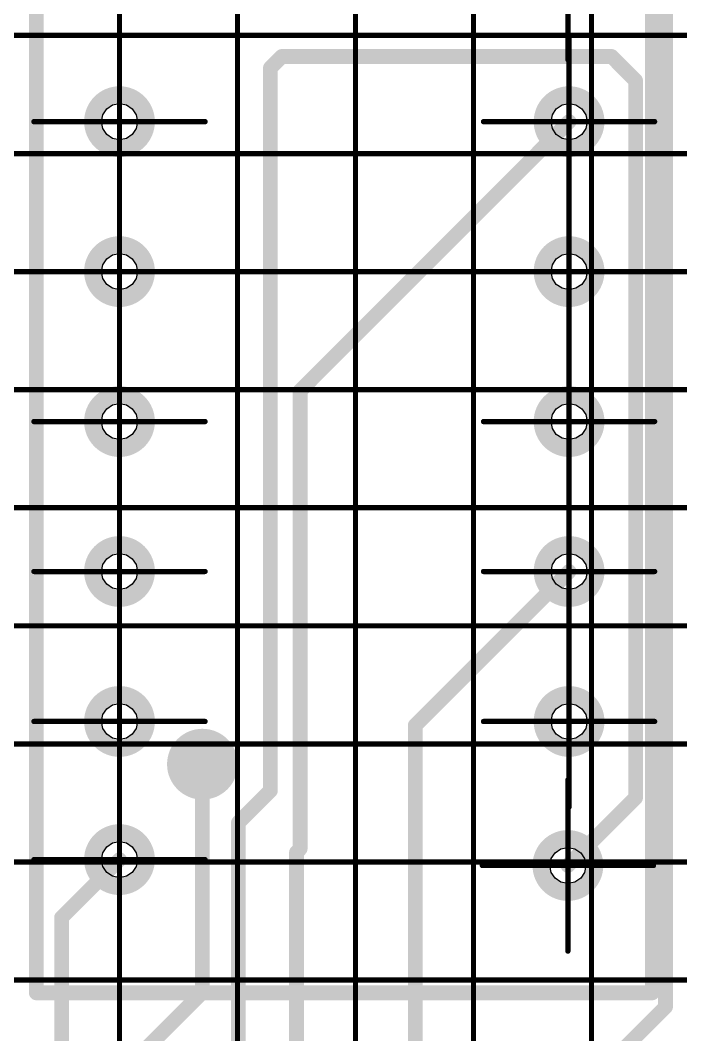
# Model space of a CAD drawing. Header units: millimetres. Extents: x 0 to 841, y 0 to 2540.
# Drawn here: x 89.64 to 112.02, y 2405.15 to 2439.51 of the extents above; entities that cross this region are included whole.
import ezdxf

# ---------------------------------------------------------------- set-up
doc = ezdxf.new("R2010")
doc.units = ezdxf.units.MM
for name, color, linetype in [('Mechanical11', 56, 'Continuous'), ('Mechanical12', 56, 'Continuous'), ('Mechanical7', 56, 'Continuous'), ('Mechanical9', 56, 'Continuous')]:
    doc.layers.add(name, color=color, linetype=linetype)

# ---------------------------------------------------------------- blocks, each defined once
blk = doc.blocks.new('BOASVIEW______T___O_______2_1_33_1_B_1')
at = {"layer": 'Mechanical12', "const_width": 0.5}
for points in [[(17.181, 155.565), (17.181, 194.275)], [(38.059, 155.565), (38.059, 194.275)], [(17.181, 155.565), (38.059, 155.565)]]:
    blk.add_lwpolyline(points, dxfattribs=at)
at = {"layer": 'Mechanical12'}
for points, const_width in [([(20.9, 185.08, 1), (19.1, 185.08, 1)], 0.6), ([(36.14, 185.08, 1), (34.34, 185.08, 1)], 0.6), ([(18.95, 185.08, 1), (19.25, 185.08, 1)], 0.3), ([(20.75, 185.08, 1), (21.05, 185.08, 1)], 0.3), ([(34.19, 185.08, 1), (34.49, 185.08, 1)], 0.3), ([(35.99, 185.08, 1), (36.29, 185.08, 1)], 0.3), ([(20.9, 180, 1), (19.1, 180, 1)], 0.6), ([(36.14, 180, 1), (34.34, 180, 1)], 0.6), ([(18.95, 180, 1), (19.25, 180, 1)], 0.3), ([(20.75, 180, 1), (21.05, 180, 1)], 0.3), ([(34.19, 180, 1), (34.49, 180, 1)], 0.3), ([(35.99, 180, 1), (36.29, 180, 1)], 0.3), ([(20.9, 174.92, 1), (19.1, 174.92, 1)], 0.6), ([(36.14, 174.92, 1), (34.34, 174.92, 1)], 0.6), ([(18.95, 174.92, 1), (19.25, 174.92, 1)], 0.3), ([(20.75, 174.92, 1), (21.05, 174.92, 1)], 0.3), ([(34.19, 174.92, 1), (34.49, 174.92, 1)], 0.3), ([(35.99, 174.92, 1), (36.29, 174.92, 1)], 0.3), ([(20.9, 169.84, 1), (19.1, 169.84, 1)], 0.6), ([(36.14, 169.84, 1), (34.34, 169.84, 1)], 0.6), ([(18.95, 169.84, 1), (19.25, 169.84, 1)], 0.3), ([(20.75, 169.84, 1), (21.05, 169.84, 1)], 0.3), ([(34.19, 169.84, 1), (34.49, 169.84, 1)], 0.3), ([(35.99, 169.84, 1), (36.29, 169.84, 1)], 0.3), ([(20.9, 164.76, 1), (19.1, 164.76, 1)], 0.6), ([(36.14, 164.76, 1), (34.34, 164.76, 1)], 0.6), ([(18.95, 164.76, 1), (19.25, 164.76, 1)], 0.3), ([(20.75, 164.76, 1), (21.05, 164.76, 1)], 0.3), ([(34.19, 164.76, 1), (34.49, 164.76, 1)], 0.3), ([(35.99, 164.76, 1), (36.29, 164.76, 1)], 0.3), ([(20.9, 160.08, 1), (19.1, 160.08, 1)], 0.6), ([(36.1, 159.88, 1), (34.3, 159.88, 1)], 0.6), ([(18.95, 160.08, 1), (19.25, 160.08, 1)], 0.3), ([(20.75, 160.08, 1), (21.05, 160.08, 1)], 0.3), ([(34.15, 159.88, 1), (34.45, 159.88, 1)], 0.3), ([(35.95, 159.88, 1), (36.25, 159.88, 1)], 0.3), ([(17.056, 155.565, 1), (17.306, 155.565, 1)], 0.25), ([(17.056, 155.565, 1), (17.306, 155.565, 1)], 0.25), ([(37.934, 155.565, 1), (38.184, 155.565, 1)], 0.25), ([(37.934, 155.565, 1), (38.184, 155.565, 1)], 0.25)]:
    blk.add_lwpolyline(points, format="xyb", close=True, dxfattribs=dict(at, const_width=const_width))
at = {"layer": 'Mechanical7', "const_width": 0.18}
for points in [[(20, 187.18), (20, 192.98)], [(35.2, 187.18), (35.2, 192.98)], [(20, 182.18), (20, 187.98)], [(35.24, 182.18), (35.24, 187.98)], [(17.1, 185.08), (22.9, 185.08)], [(32.34, 185.08), (38.14, 185.08)], [(20, 177.1), (20, 182.9)], [(35.24, 177.1), (35.24, 182.9)], [(17.1, 180), (22.9, 180)], [(32.34, 180), (38.14, 180)], [(20, 172.02), (20, 177.82)], [(35.24, 172.02), (35.24, 177.82)], [(17.1, 174.92), (22.9, 174.92)], [(32.34, 174.92), (38.14, 174.92)], [(20, 166.94), (20, 172.74)], [(35.24, 166.94), (35.24, 172.74)], [(17.1, 169.84), (22.9, 169.84)], [(32.34, 169.84), (38.14, 169.84)], [(20, 161.86), (20, 167.66)], [(35.24, 161.86), (35.24, 167.66)], [(17.1, 164.76), (22.9, 164.76)], [(32.34, 164.76), (38.14, 164.76)], [(20, 157.18), (20, 162.98)], [(35.2, 156.98), (35.2, 162.78)], [(17.1, 160.08), (22.9, 160.08)], [(32.3, 159.88), (38.1, 159.88)]]:
    blk.add_lwpolyline(points, dxfattribs=at)
at = {"layer": 'Mechanical7', "const_width": 0.09}
for points in [[(19.955, 187.98, 1), (20.045, 187.98, 1)], [(35.195, 187.98, 1), (35.285, 187.98, 1)], [(19.955, 187.18, 1), (20.045, 187.18, 1)], [(35.155, 187.18, 1), (35.245, 187.18, 1)], [(17.055, 185.08, 1), (17.145, 185.08, 1)], [(22.855, 185.08, 1), (22.945, 185.08, 1)], [(32.295, 185.08, 1), (32.385, 185.08, 1)], [(38.095, 185.08, 1), (38.185, 185.08, 1)], [(19.955, 182.9, 1), (20.045, 182.9, 1)], [(35.195, 182.9, 1), (35.285, 182.9, 1)], [(19.955, 182.18, 1), (20.045, 182.18, 1)], [(35.195, 182.18, 1), (35.285, 182.18, 1)], [(17.055, 180, 1), (17.145, 180, 1)], [(22.855, 180, 1), (22.945, 180, 1)], [(32.295, 180, 1), (32.385, 180, 1)], [(38.095, 180, 1), (38.185, 180, 1)], [(19.955, 177.82, 1), (20.045, 177.82, 1)], [(35.195, 177.82, 1), (35.285, 177.82, 1)], [(19.955, 177.1, 1), (20.045, 177.1, 1)], [(35.195, 177.1, 1), (35.285, 177.1, 1)], [(17.055, 174.92, 1), (17.145, 174.92, 1)], [(22.855, 174.92, 1), (22.945, 174.92, 1)], [(32.295, 174.92, 1), (32.385, 174.92, 1)], [(38.095, 174.92, 1), (38.185, 174.92, 1)], [(19.955, 172.74, 1), (20.045, 172.74, 1)], [(35.195, 172.74, 1), (35.285, 172.74, 1)], [(19.955, 172.02, 1), (20.045, 172.02, 1)], [(35.195, 172.02, 1), (35.285, 172.02, 1)], [(17.055, 169.84, 1), (17.145, 169.84, 1)], [(22.855, 169.84, 1), (22.945, 169.84, 1)], [(32.295, 169.84, 1), (32.385, 169.84, 1)], [(38.095, 169.84, 1), (38.185, 169.84, 1)], [(19.955, 167.66, 1), (20.045, 167.66, 1)], [(35.195, 167.66, 1), (35.285, 167.66, 1)], [(19.955, 166.94, 1), (20.045, 166.94, 1)], [(35.195, 166.94, 1), (35.285, 166.94, 1)], [(17.055, 164.76, 1), (17.145, 164.76, 1)], [(22.855, 164.76, 1), (22.945, 164.76, 1)], [(32.295, 164.76, 1), (32.385, 164.76, 1)], [(38.095, 164.76, 1), (38.185, 164.76, 1)], [(19.955, 162.98, 1), (20.045, 162.98, 1)], [(35.155, 162.78, 1), (35.245, 162.78, 1)], [(19.955, 161.86, 1), (20.045, 161.86, 1)], [(35.195, 161.86, 1), (35.285, 161.86, 1)], [(17.055, 160.08, 1), (17.145, 160.08, 1)], [(22.855, 160.08, 1), (22.945, 160.08, 1)], [(32.255, 159.88, 1), (32.345, 159.88, 1)], [(38.055, 159.88, 1), (38.145, 159.88, 1)], [(19.955, 157.18, 1), (20.045, 157.18, 1)], [(35.155, 156.98, 1), (35.245, 156.98, 1)]]:
    blk.add_lwpolyline(points, format="xyb", close=True, dxfattribs=at)
blk = doc.blocks.new('BOASVIEW______T___L_____2_1_1_1_B_4')
at = {"layer": 'Mechanical11'}
for p, q in [((20, 185.08), (20, 185.692)), ((20, 185.692), (20.234, 185.645)), ((20.234, 185.645), (20.433, 185.513)), ((35.24, 185.08), (35.24, 185.692)), ((35.24, 185.692), (35.474, 185.645)), ((35.474, 185.645), (35.673, 185.513)), ((20.433, 185.513), (20.565, 185.314)), ((20.565, 185.314), (20.612, 185.08)), ((35.673, 185.513), (35.805, 185.314)), ((35.805, 185.314), (35.852, 185.08)), ((20, 185.08), (20.612, 185.08)), ((20, 184.468), (20, 185.08)), ((20.612, 185.08), (20, 185.08)), ((20.612, 185.08), (20.565, 184.846)), ((35.24, 185.08), (35.852, 185.08)), ((35.24, 184.468), (35.24, 185.08)), ((35.852, 185.08), (35.24, 185.08)), ((35.852, 185.08), (35.805, 184.846)), ((20.433, 184.647), (20.234, 184.515)), ((20.565, 184.846), (20.433, 184.647)), ((35.673, 184.647), (35.474, 184.515)), ((35.805, 184.846), (35.673, 184.647)), ((20.234, 184.515), (20, 184.468)), ((35.474, 184.515), (35.24, 184.468)), ((20, 180), (20, 180.612)), ((20, 180.612), (20.234, 180.565)), ((20.234, 180.565), (20.433, 180.433)), ((20.433, 180.433), (20.565, 180.234)), ((35.24, 180), (35.24, 180.612)), ((35.24, 180.612), (35.474, 180.565)), ((35.474, 180.565), (35.673, 180.433)), ((35.673, 180.433), (35.805, 180.234)), ((20.565, 180.234), (20.612, 180)), ((35.805, 180.234), (35.852, 180)), ((20, 180), (20.612, 180)), ((20, 179.388), (20, 180)), ((20.612, 180), (20, 180)), ((20.565, 179.766), (20.433, 179.567)), ((20.612, 180), (20.565, 179.766)), ((35.24, 180), (35.852, 180)), ((35.24, 179.388), (35.24, 180)), ((35.852, 180), (35.24, 180)), ((35.805, 179.766), (35.673, 179.567)), ((35.852, 180), (35.805, 179.766)), ((20.234, 179.435), (20, 179.388)), ((20.433, 179.567), (20.234, 179.435)), ((35.474, 179.435), (35.24, 179.388)), ((35.673, 179.567), (35.474, 179.435)), ((20, 174.92), (20, 175.532)), ((20, 175.532), (20.234, 175.485)), ((20.234, 175.485), (20.433, 175.353)), ((20.433, 175.353), (20.565, 175.154)), ((35.24, 174.92), (35.24, 175.532)), ((35.24, 175.532), (35.474, 175.485)), ((35.474, 175.485), (35.673, 175.353)), ((35.673, 175.353), (35.805, 175.154)), ((20.565, 175.154), (20.612, 174.92)), ((35.805, 175.154), (35.852, 174.92)), ((20, 174.92), (20.612, 174.92)), ((20, 174.308), (20, 174.92)), ((20.612, 174.92), (20, 174.92)), ((20.565, 174.686), (20.433, 174.487)), ((20.612, 174.92), (20.565, 174.686)), ((35.24, 174.92), (35.852, 174.92)), ((35.24, 174.308), (35.24, 174.92)), ((35.852, 174.92), (35.24, 174.92)), ((35.805, 174.686), (35.673, 174.487)), ((35.852, 174.92), (35.805, 174.686)), ((20.234, 174.355), (20, 174.308)), ((20.433, 174.487), (20.234, 174.355)), ((35.474, 174.355), (35.24, 174.308)), ((35.673, 174.487), (35.474, 174.355)), ((20, 169.84), (20, 170.452)), ((20, 170.452), (20.234, 170.405)), ((20.234, 170.405), (20.433, 170.273)), ((20.433, 170.273), (20.565, 170.074)), ((35.24, 169.84), (35.24, 170.452)), ((35.24, 170.452), (35.474, 170.405)), ((35.474, 170.405), (35.673, 170.273)), ((35.673, 170.273), (35.805, 170.074)), ((20, 169.84), (20.612, 169.84)), ((20, 169.228), (20, 169.84)), ((20.612, 169.84), (20, 169.84)), ((20.565, 170.074), (20.612, 169.84)), ((20.612, 169.84), (20.565, 169.606)), ((35.24, 169.84), (35.852, 169.84)), ((35.24, 169.228), (35.24, 169.84)), ((35.852, 169.84), (35.24, 169.84)), ((35.805, 170.074), (35.852, 169.84)), ((35.852, 169.84), (35.805, 169.606)), ((20.565, 169.606), (20.433, 169.407)), ((35.805, 169.606), (35.673, 169.407)), ((20.234, 169.275), (20, 169.228)), ((20.433, 169.407), (20.234, 169.275)), ((35.474, 169.275), (35.24, 169.228)), ((35.673, 169.407), (35.474, 169.275)), ((20, 164.76), (20, 165.372)), ((20, 165.372), (20.234, 165.325)), ((20.234, 165.325), (20.433, 165.193)), ((35.24, 164.76), (35.24, 165.372)), ((35.24, 165.372), (35.474, 165.325)), ((35.474, 165.325), (35.673, 165.193)), ((20.433, 165.193), (20.565, 164.994)), ((20.565, 164.994), (20.612, 164.76)), ((35.673, 165.193), (35.805, 164.994)), ((35.805, 164.994), (35.852, 164.76)), ((20, 164.76), (20.612, 164.76)), ((20, 164.148), (20, 164.76)), ((20.612, 164.76), (20, 164.76)), ((20.612, 164.76), (20.565, 164.526)), ((35.24, 164.76), (35.852, 164.76)), ((35.24, 164.148), (35.24, 164.76)), ((35.852, 164.76), (35.24, 164.76)), ((35.852, 164.76), (35.805, 164.526)), ((20.433, 164.327), (20.234, 164.195)), ((20.565, 164.526), (20.433, 164.327)), ((35.673, 164.327), (35.474, 164.195)), ((35.805, 164.526), (35.673, 164.327)), ((20.234, 164.195), (20, 164.148)), ((35.474, 164.195), (35.24, 164.148)), ((20, 160.08), (20, 160.692)), ((20, 160.692), (20.234, 160.645)), ((20.234, 160.645), (20.433, 160.513)), ((20.433, 160.513), (20.565, 160.314)), ((20.565, 160.314), (20.612, 160.08)), ((35.2, 159.88), (35.2, 160.492)), ((35.2, 160.492), (35.434, 160.445)), ((35.434, 160.445), (35.633, 160.313)), ((35.633, 160.313), (35.765, 160.114)), ((20, 160.08), (20.612, 160.08)), ((20, 159.468), (20, 160.08)), ((20.612, 160.08), (20, 160.08)), ((20.565, 159.846), (20.433, 159.647)), ((20.612, 160.08), (20.565, 159.846)), ((35.2, 159.88), (35.812, 159.88)), ((35.2, 159.268), (35.2, 159.88)), ((35.812, 159.88), (35.2, 159.88)), ((35.765, 160.114), (35.812, 159.88)), ((35.812, 159.88), (35.765, 159.646)), ((20.234, 159.515), (20, 159.468)), ((20.433, 159.647), (20.234, 159.515)), ((35.765, 159.646), (35.633, 159.447)), ((35.434, 159.315), (35.2, 159.268)), ((35.633, 159.447), (35.434, 159.315))]:
    blk.add_line(p, q, dxfattribs=at)
for points, const_width in [([(23.162, 163.312, 1), (22.462, 163.312, 1)], 0.7), ([(22.287, 163.312, 1), (22.637, 163.312, 1)], 0.35), ([(22.987, 163.312, 1), (23.337, 163.312, 1)], 0.35)]:
    blk.add_lwpolyline(points, format="xyb", close=True, dxfattribs=dict(at, const_width=const_width))
at = {"layer": 'Mechanical12'}
for p, q in [((19.567, 185.513), (19.766, 185.645)), ((19.766, 185.645), (20, 185.692)), ((20, 185.692), (20, 185.08)), ((34.807, 185.513), (35.006, 185.645)), ((35.006, 185.645), (35.24, 185.692)), ((35.24, 185.692), (35.24, 185.08)), ((19.388, 185.08), (19.435, 185.314)), ((19.435, 185.314), (19.567, 185.513)), ((34.628, 185.08), (34.675, 185.314)), ((34.675, 185.314), (34.807, 185.513)), ((19.388, 185.08), (20, 185.08)), ((19.435, 184.846), (19.388, 185.08)), ((20, 185.08), (19.388, 185.08)), ((20, 185.08), (20, 184.468)), ((34.628, 185.08), (35.24, 185.08)), ((34.675, 184.846), (34.628, 185.08)), ((35.24, 185.08), (34.628, 185.08)), ((35.24, 185.08), (35.24, 184.468)), ((19.567, 184.647), (19.435, 184.846)), ((19.766, 184.515), (19.567, 184.647)), ((34.807, 184.647), (34.675, 184.846)), ((35.006, 184.515), (34.807, 184.647)), ((20, 184.468), (19.766, 184.515)), ((35.24, 184.468), (35.006, 184.515)), ((19.435, 180.234), (19.567, 180.433)), ((19.567, 180.433), (19.766, 180.565)), ((19.766, 180.565), (20, 180.612)), ((20, 180.612), (20, 180)), ((34.675, 180.234), (34.807, 180.433)), ((34.807, 180.433), (35.006, 180.565)), ((35.006, 180.565), (35.24, 180.612)), ((35.24, 180.612), (35.24, 180)), ((19.388, 180), (19.435, 180.234)), ((34.628, 180), (34.675, 180.234)), ((19.388, 180), (20, 180)), ((19.435, 179.766), (19.388, 180)), ((20, 180), (19.388, 180)), ((19.567, 179.567), (19.435, 179.766)), ((20, 180), (20, 179.388)), ((34.628, 180), (35.24, 180)), ((34.675, 179.766), (34.628, 180)), ((35.24, 180), (34.628, 180)), ((34.807, 179.567), (34.675, 179.766)), ((35.24, 180), (35.24, 179.388)), ((19.766, 179.435), (19.567, 179.567)), ((20, 179.388), (19.766, 179.435)), ((35.006, 179.435), (34.807, 179.567)), ((35.24, 179.388), (35.006, 179.435)), ((19.435, 175.154), (19.567, 175.353)), ((19.567, 175.353), (19.766, 175.485)), ((19.766, 175.485), (20, 175.532)), ((20, 175.532), (20, 174.92)), ((34.675, 175.154), (34.807, 175.353)), ((34.807, 175.353), (35.006, 175.485)), ((35.006, 175.485), (35.24, 175.532)), ((35.24, 175.532), (35.24, 174.92)), ((19.388, 174.92), (19.435, 175.154)), ((34.628, 174.92), (34.675, 175.154)), ((19.388, 174.92), (20, 174.92)), ((19.435, 174.686), (19.388, 174.92)), ((20, 174.92), (19.388, 174.92)), ((19.567, 174.487), (19.435, 174.686)), ((20, 174.92), (20, 174.308)), ((34.628, 174.92), (35.24, 174.92)), ((34.675, 174.686), (34.628, 174.92)), ((35.24, 174.92), (34.628, 174.92)), ((34.807, 174.487), (34.675, 174.686)), ((35.24, 174.92), (35.24, 174.308)), ((19.766, 174.355), (19.567, 174.487)), ((20, 174.308), (19.766, 174.355)), ((35.006, 174.355), (34.807, 174.487)), ((35.24, 174.308), (35.006, 174.355)), ((19.435, 170.074), (19.567, 170.273)), ((19.567, 170.273), (19.766, 170.405)), ((19.766, 170.405), (20, 170.452)), ((20, 170.452), (20, 169.84)), ((34.675, 170.074), (34.807, 170.273)), ((34.807, 170.273), (35.006, 170.405)), ((35.006, 170.405), (35.24, 170.452)), ((35.24, 170.452), (35.24, 169.84)), ((19.388, 169.84), (19.435, 170.074)), ((19.388, 169.84), (20, 169.84)), ((19.435, 169.606), (19.388, 169.84)), ((20, 169.84), (19.388, 169.84)), ((20, 169.84), (20, 169.228)), ((34.628, 169.84), (34.675, 170.074)), ((34.628, 169.84), (35.24, 169.84)), ((34.675, 169.606), (34.628, 169.84)), ((35.24, 169.84), (34.628, 169.84)), ((35.24, 169.84), (35.24, 169.228)), ((19.567, 169.407), (19.435, 169.606)), ((34.807, 169.407), (34.675, 169.606)), ((19.766, 169.275), (19.567, 169.407)), ((20, 169.228), (19.766, 169.275)), ((35.006, 169.275), (34.807, 169.407)), ((35.24, 169.228), (35.006, 169.275)), ((19.567, 165.193), (19.766, 165.325)), ((19.766, 165.325), (20, 165.372)), ((20, 165.372), (20, 164.76)), ((34.807, 165.193), (35.006, 165.325)), ((35.006, 165.325), (35.24, 165.372)), ((35.24, 165.372), (35.24, 164.76)), ((19.388, 164.76), (19.435, 164.994)), ((19.435, 164.994), (19.567, 165.193)), ((34.628, 164.76), (34.675, 164.994)), ((34.675, 164.994), (34.807, 165.193)), ((19.388, 164.76), (20, 164.76)), ((19.435, 164.526), (19.388, 164.76)), ((20, 164.76), (19.388, 164.76)), ((20, 164.76), (20, 164.148)), ((34.628, 164.76), (35.24, 164.76)), ((34.675, 164.526), (34.628, 164.76)), ((35.24, 164.76), (34.628, 164.76)), ((35.24, 164.76), (35.24, 164.148)), ((19.567, 164.327), (19.435, 164.526)), ((19.766, 164.195), (19.567, 164.327)), ((34.807, 164.327), (34.675, 164.526)), ((35.006, 164.195), (34.807, 164.327)), ((20, 164.148), (19.766, 164.195)), ((35.24, 164.148), (35.006, 164.195)), ((19.435, 160.314), (19.567, 160.513)), ((19.567, 160.513), (19.766, 160.645)), ((19.766, 160.645), (20, 160.692)), ((20, 160.692), (20, 160.08)), ((19.388, 160.08), (19.435, 160.314)), ((34.635, 160.114), (34.767, 160.313)), ((34.767, 160.313), (34.966, 160.445)), ((34.966, 160.445), (35.2, 160.492)), ((35.2, 160.492), (35.2, 159.88)), ((19.388, 160.08), (20, 160.08)), ((19.435, 159.846), (19.388, 160.08)), ((20, 160.08), (19.388, 160.08)), ((19.567, 159.647), (19.435, 159.846)), ((20, 160.08), (20, 159.468)), ((34.588, 159.88), (34.635, 160.114)), ((34.588, 159.88), (35.2, 159.88)), ((34.635, 159.646), (34.588, 159.88)), ((35.2, 159.88), (34.588, 159.88)), ((35.2, 159.88), (35.2, 159.268)), ((19.766, 159.515), (19.567, 159.647)), ((20, 159.468), (19.766, 159.515)), ((34.767, 159.447), (34.635, 159.646)), ((34.966, 159.315), (34.767, 159.447)), ((35.2, 159.268), (34.966, 159.315))]:
    blk.add_line(p, q, dxfattribs=at)
at = {"layer": 'Mechanical12', "const_width": 0.5}
for points in [[(38.509, 155.088), (38.509, 190.439)], [(25.116, 186.901), (25.504, 187.289)], [(25.504, 187.289), (36.68, 187.289)], [(36.68, 187.289), (37.493, 186.476)], [(25.116, 162.418), (25.116, 186.901)], [(37.493, 162.173), (37.493, 186.476)], [(26.124, 175.964), (35.24, 185.08)], [(26.124, 160.448), (26.124, 175.964)], [(30.025, 164.625), (35.24, 169.84)], [(30.025, 134.508), (30.025, 164.625)], [(22.812, 155.59), (22.812, 163.312)], [(24.031, 161.332), (25.116, 162.418)], [(35.2, 159.88), (37.493, 162.173)], [(24.031, 140.033), (24.031, 161.332)], [(26, 160.324), (26.124, 160.448)], [(26, 146), (26, 160.324)], [(18.036, 158.116), (20, 160.08)], [(18.036, 137.658), (18.036, 158.116)], [(20, 152.778), (22.812, 155.59)], [(32, 148.58), (38.509, 155.088)]]:
    blk.add_lwpolyline(points, dxfattribs=at)
at = {"layer": 'Mechanical12'}
for points, const_width in [([(25.379, 187.289, 1), (25.629, 187.289, 1)], 0.25), ([(25.379, 187.289, 1), (25.629, 187.289, 1)], 0.25), ([(36.555, 187.289, 1), (36.805, 187.289, 1)], 0.25), ([(36.555, 187.289, 1), (36.805, 187.289, 1)], 0.25), ([(24.991, 186.901, 1), (25.241, 186.901, 1)], 0.25), ([(24.991, 186.901, 1), (25.241, 186.901, 1)], 0.25), ([(37.368, 186.476, 1), (37.618, 186.476, 1)], 0.25), ([(37.368, 186.476, 1), (37.618, 186.476, 1)], 0.25), ([(20.9, 185.08, 1), (19.1, 185.08, 1)], 0.6), ([(36.14, 185.08, 1), (34.34, 185.08, 1)], 0.6), ([(18.95, 185.08, 1), (19.25, 185.08, 1)], 0.3), ([(20.75, 185.08, 1), (21.05, 185.08, 1)], 0.3), ([(34.19, 185.08, 1), (34.49, 185.08, 1)], 0.3), ([(35.115, 185.08, 1), (35.365, 185.08, 1)], 0.25), ([(35.99, 185.08, 1), (36.29, 185.08, 1)], 0.3), ([(20.9, 180, 1), (19.1, 180, 1)], 0.6), ([(36.14, 180, 1), (34.34, 180, 1)], 0.6), ([(18.95, 180, 1), (19.25, 180, 1)], 0.3), ([(20.75, 180, 1), (21.05, 180, 1)], 0.3), ([(34.19, 180, 1), (34.49, 180, 1)], 0.3), ([(35.99, 180, 1), (36.29, 180, 1)], 0.3), ([(20.9, 174.92, 1), (19.1, 174.92, 1)], 0.6), ([(25.999, 175.964, 1), (26.249, 175.964, 1)], 0.25), ([(25.999, 175.964, 1), (26.249, 175.964, 1)], 0.25), ([(36.14, 174.92, 1), (34.34, 174.92, 1)], 0.6), ([(18.95, 174.92, 1), (19.25, 174.92, 1)], 0.3), ([(20.75, 174.92, 1), (21.05, 174.92, 1)], 0.3), ([(34.19, 174.92, 1), (34.49, 174.92, 1)], 0.3), ([(35.99, 174.92, 1), (36.29, 174.92, 1)], 0.3), ([(20.9, 169.84, 1), (19.1, 169.84, 1)], 0.6), ([(36.14, 169.84, 1), (34.34, 169.84, 1)], 0.6), ([(18.95, 169.84, 1), (19.25, 169.84, 1)], 0.3), ([(20.75, 169.84, 1), (21.05, 169.84, 1)], 0.3), ([(34.19, 169.84, 1), (34.49, 169.84, 1)], 0.3), ([(35.99, 169.84, 1), (36.29, 169.84, 1)], 0.3), ([(35.115, 169.84, 1), (35.365, 169.84, 1)], 0.25), ([(20.9, 164.76, 1), (19.1, 164.76, 1)], 0.6), ([(36.14, 164.76, 1), (34.34, 164.76, 1)], 0.6), ([(18.95, 164.76, 1), (19.25, 164.76, 1)], 0.3), ([(20.75, 164.76, 1), (21.05, 164.76, 1)], 0.3), ([(34.19, 164.76, 1), (34.49, 164.76, 1)], 0.3), ([(35.99, 164.76, 1), (36.29, 164.76, 1)], 0.3), ([(29.9, 164.625, 1), (30.15, 164.625, 1)], 0.25), ([(29.9, 164.625, 1), (30.15, 164.625, 1)], 0.25), ([(23.762, 163.312, 1), (21.862, 163.312, 1)], 0.5), ([(21.737, 163.312, 1), (21.987, 163.312, 1)], 0.25), ([(22.687, 163.312, 1), (22.937, 163.312, 1)], 0.25), ([(23.637, 163.312, 1), (23.887, 163.312, 1)], 0.25), ([(24.991, 162.418, 1), (25.241, 162.418, 1)], 0.25), ([(24.991, 162.418, 1), (25.241, 162.418, 1)], 0.25), ([(37.368, 162.173, 1), (37.618, 162.173, 1)], 0.25), ([(37.368, 162.173, 1), (37.618, 162.173, 1)], 0.25), ([(23.906, 161.332, 1), (24.156, 161.332, 1)], 0.25), ([(23.906, 161.332, 1), (24.156, 161.332, 1)], 0.25), ([(20.9, 160.08, 1), (19.1, 160.08, 1)], 0.6), ([(36.1, 159.88, 1), (34.3, 159.88, 1)], 0.6), ([(25.875, 160.324, 1), (26.125, 160.324, 1)], 0.25), ([(25.875, 160.324, 1), (26.125, 160.324, 1)], 0.25), ([(25.999, 160.448, 1), (26.249, 160.448, 1)], 0.25), ([(25.999, 160.448, 1), (26.249, 160.448, 1)], 0.25), ([(18.95, 160.08, 1), (19.25, 160.08, 1)], 0.3), ([(19.875, 160.08, 1), (20.125, 160.08, 1)], 0.25), ([(20.75, 160.08, 1), (21.05, 160.08, 1)], 0.3), ([(34.15, 159.88, 1), (34.45, 159.88, 1)], 0.3), ([(35.95, 159.88, 1), (36.25, 159.88, 1)], 0.3), ([(35.075, 159.88, 1), (35.325, 159.88, 1)], 0.25), ([(17.911, 158.116, 1), (18.161, 158.116, 1)], 0.25), ([(17.911, 158.116, 1), (18.161, 158.116, 1)], 0.25), ([(22.687, 155.59, 1), (22.937, 155.59, 1)], 0.25), ([(22.687, 155.59, 1), (22.937, 155.59, 1)], 0.25), ([(38.384, 155.088, 1), (38.634, 155.088, 1)], 0.25), ([(38.384, 155.088, 1), (38.634, 155.088, 1)], 0.25)]:
    blk.add_lwpolyline(points, format="xyb", close=True, dxfattribs=dict(at, const_width=const_width))
at = {"layer": 'Mechanical7', "const_width": 0.18}
for points in [[(20, 187.48), (20, 192.68)], [(35.2, 187.48), (35.2, 192.68)], [(20, 182.48), (20, 187.68)], [(35.24, 182.48), (35.24, 187.68)], [(17.4, 185.08), (22.6, 185.08)], [(32.64, 185.08), (37.84, 185.08)], [(20, 177.4), (20, 182.6)], [(35.24, 177.4), (35.24, 182.6)], [(17.4, 180), (22.6, 180)], [(32.64, 180), (37.84, 180)], [(20, 172.32), (20, 177.52)], [(35.24, 172.32), (35.24, 177.52)], [(17.4, 174.92), (22.6, 174.92)], [(32.64, 174.92), (37.84, 174.92)], [(20, 167.24), (20, 172.44)], [(35.24, 167.24), (35.24, 172.44)], [(17.4, 169.84), (22.6, 169.84)], [(32.64, 169.84), (37.84, 169.84)], [(20, 162.16), (20, 167.36)], [(35.24, 162.16), (35.24, 167.36)], [(17.4, 164.76), (22.6, 164.76)], [(32.64, 164.76), (37.84, 164.76)], [(20, 157.48), (20, 162.68)], [(35.2, 157.28), (35.2, 162.48)], [(17.4, 160.08), (22.6, 160.08)], [(32.6, 159.88), (37.8, 159.88)]]:
    blk.add_lwpolyline(points, dxfattribs=at)
at = {"layer": 'Mechanical7', "const_width": 0.09}
for points in [[(19.955, 187.68, 1), (20.045, 187.68, 1)], [(35.195, 187.68, 1), (35.285, 187.68, 1)], [(19.955, 187.48, 1), (20.045, 187.48, 1)], [(35.155, 187.48, 1), (35.245, 187.48, 1)], [(17.355, 185.08, 1), (17.445, 185.08, 1)], [(22.555, 185.08, 1), (22.645, 185.08, 1)], [(32.595, 185.08, 1), (32.685, 185.08, 1)], [(37.795, 185.08, 1), (37.885, 185.08, 1)], [(19.955, 182.6, 1), (20.045, 182.6, 1)], [(19.955, 182.48, 1), (20.045, 182.48, 1)], [(35.195, 182.6, 1), (35.285, 182.6, 1)], [(35.195, 182.48, 1), (35.285, 182.48, 1)], [(17.355, 180, 1), (17.445, 180, 1)], [(22.555, 180, 1), (22.645, 180, 1)], [(32.595, 180, 1), (32.685, 180, 1)], [(37.795, 180, 1), (37.885, 180, 1)], [(19.955, 177.52, 1), (20.045, 177.52, 1)], [(19.955, 177.4, 1), (20.045, 177.4, 1)], [(35.195, 177.52, 1), (35.285, 177.52, 1)], [(35.195, 177.4, 1), (35.285, 177.4, 1)], [(17.355, 174.92, 1), (17.445, 174.92, 1)], [(22.555, 174.92, 1), (22.645, 174.92, 1)], [(32.595, 174.92, 1), (32.685, 174.92, 1)], [(37.795, 174.92, 1), (37.885, 174.92, 1)], [(19.955, 172.44, 1), (20.045, 172.44, 1)], [(35.195, 172.44, 1), (35.285, 172.44, 1)], [(19.955, 172.32, 1), (20.045, 172.32, 1)], [(35.195, 172.32, 1), (35.285, 172.32, 1)], [(17.355, 169.84, 1), (17.445, 169.84, 1)], [(22.555, 169.84, 1), (22.645, 169.84, 1)], [(32.595, 169.84, 1), (32.685, 169.84, 1)], [(37.795, 169.84, 1), (37.885, 169.84, 1)], [(19.955, 167.36, 1), (20.045, 167.36, 1)], [(35.195, 167.36, 1), (35.285, 167.36, 1)], [(19.955, 167.24, 1), (20.045, 167.24, 1)], [(35.195, 167.24, 1), (35.285, 167.24, 1)], [(17.355, 164.76, 1), (17.445, 164.76, 1)], [(22.555, 164.76, 1), (22.645, 164.76, 1)], [(32.595, 164.76, 1), (32.685, 164.76, 1)], [(37.795, 164.76, 1), (37.885, 164.76, 1)], [(19.955, 162.68, 1), (20.045, 162.68, 1)], [(35.155, 162.48, 1), (35.245, 162.48, 1)], [(19.955, 162.16, 1), (20.045, 162.16, 1)], [(35.195, 162.16, 1), (35.285, 162.16, 1)], [(17.355, 160.08, 1), (17.445, 160.08, 1)], [(22.555, 160.08, 1), (22.645, 160.08, 1)], [(32.555, 159.88, 1), (32.645, 159.88, 1)], [(37.755, 159.88, 1), (37.845, 159.88, 1)], [(19.955, 157.48, 1), (20.045, 157.48, 1)], [(35.155, 157.28, 1), (35.245, 157.28, 1)]]:
    blk.add_lwpolyline(points, format="xyb", close=True, dxfattribs=at)
at = {"layer": 'Mechanical9', "const_width": 0.18}
for points in [[(20, 0), (20, 210)], [(24, 0), (24, 210)], [(28, 0), (28, 210)], [(32, 0), (32, 210)], [(36, 0), (36, 210)], [(0, 188), (320, 188)], [(0, 184), (320, 184)], [(0, 180), (320, 180)], [(0, 176), (320, 176)], [(0, 172), (320, 172)], [(0, 168), (320, 168)], [(0, 164), (320, 164)], [(0, 160), (320, 160)], [(0, 156), (320, 156)]]:
    blk.add_lwpolyline(points, dxfattribs=at)

msp = doc.modelspace()

# ---------------------------------------------------------------- block references
for name in ['BOASVIEW______T___L_____2_1_1_1_B_4', 'BOASVIEW______T___O_______2_1_33_1_B_1']:
    msp.add_blockref(name, (73, 2251))

doc.saveas('drawing.dxf')
